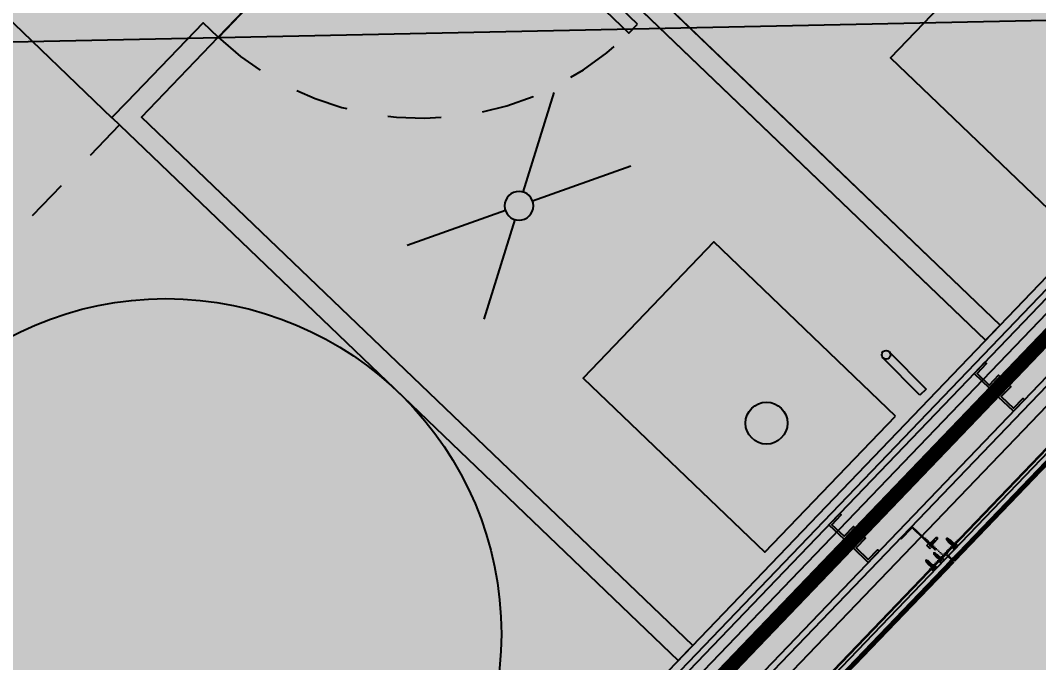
# Model space of a CAD drawing. Header units: metres. Extents: x 678805 to 1359287, y 2747329 to 5497370.
# Drawn here: x 679799.932 to 679802.36, y 2748731.468 to 2748733 of the extents above; entities that cross this region are included whole.
import ezdxf

# ---------------------------------------------------------------- set-up
doc = ezdxf.new("R2010")
doc.units = ezdxf.units.M
for name, pattern in [('XREF_MON_BUILDINGS$0$DASHED2', [9.524999999999999, 6.35, -3.175]), ('XREF_MON_BUILDINGS$0$Hidden', [0.004, 0.002, -0.002]), ('XREF_MON_BUILDINGS$0$RAYITAS500', [0.2, 0.1, -0.1])]:
    doc.linetypes.add(name, pattern=pattern)
for name, color, linetype in [('00_XREF_MON_HSC_PAVEMENT', 7, 'Continuous'), ('00_XREF_TWQ_BUILDINGS', 7, 'Continuous'), ('XREF_MON_BUILDINGS$0$00-Modulos DEFINIDOS', 7, 'Continuous'), ('XREF_MON_BUILDINGS$0$00-Modulos ROOFS', 2, 'Continuous'), ('XREF_MON_BUILDINGS$0$02-L-01_Structure t2', 7, 'Continuous'), ('XREF_MON_BUILDINGS$0$02-L-01_Struture aux', 4, 'Continuous'), ('XREF_MON_BUILDINGS$0$02-L-06_Doors & Windows', 6, 'Continuous'), ('XREF_MON_BUILDINGS$0$02-L-10-ADA requirements', 253, 'Continuous'), ('XREF_MON_BUILDINGS$0$02-L-Insulation', 252, 'Continuous'), ('XREF_MON_BUILDINGS$0$02-L-INT Panel', 5, 'Continuous'), ('XREF_MON_BUILDINGS$0$02-L-panel', 5, 'Continuous'), ('XREF_MON_BUILDINGS$0$02-L-panel lines', 7, 'Continuous'), ('XREF_MON_BUILDINGS$0$02-L-Projection 2', 8, 'Continuous'), ('XREF_MON_BUILDINGS$0$02_L_Furniture', 7, 'Continuous')]:
    doc.layers.add(name, color=color, linetype=linetype)
doc.layers.add('XREF_MON_BUILDINGS$0$0-WIPEOUTS', color=7, linetype='Continuous', true_color=0xffffff)
doc.layers.add('XREF_MON_BUILDINGS$0$02-L-06_Walls HATCH 01', color=9, linetype='Continuous', true_color=0x808080)
doc.layers.add('XREF_MON_BUILDINGS$0$00-AUX STRUCTURE', color=3, linetype='Continuous', plot=False)
doc.layers.add('XREF_MON_BUILDINGS$0$00_AUX', color=3, linetype='Continuous', plot=False)
for name, color, linetype, lineweight in [('XREF_MON_BUILDINGS$0$02-H-251', 251, 'Continuous', 0), ('XREF_MON_BUILDINGS$0$02-H-254', 254, 'Continuous', 0), ('XREF_MON_BUILDINGS$0$02-L-01_Structure L', 7, 'Continuous', 5), ('XREF_MON_BUILDINGS$0$02-L-01_Structure T', 8, 'Continuous', 5)]:
    doc.layers.add(name, color=color, linetype=linetype, lineweight=lineweight)
doc.layers.add('XREF_MON_BUILDINGS$0$02-KH-01 Water_Toilets', color=7, linetype='Continuous', lineweight=30, true_color=0x3877ff)
doc.layers.add('XREF_MON_HSC_PAVEMENT$0$03-TR-Pavement_06_Concrete Slab in situ', color=7, linetype='Continuous', lineweight=9, true_color=0xf7f7f7)
doc.layers.get('XREF_MON_BUILDINGS$0$02-KH-01 Water_Toilets').off()
doc.styles.add('XREF_MON_BUILDINGS$0$Standard', font='arial.ttf')
doc.linetypes.add('XREF_MON_BUILDINGS$0$BATTING', pattern='A,0.0001,-0.1,[134,ltypeshp.shx,S=0.1,R=0,X=-0.1,Y=0],-0.2,[134,ltypeshp.shx,S=0.1,R=180,X=0.1,Y=0],-0.1', length=0.4001)

# ---------------------------------------------------------------- blocks, each defined once
blk = doc.blocks.new('XREF_MON_BUILDINGS$0$modulo kiosco')
at = {"layer": 'XREF_MON_BUILDINGS$0$0-WIPEOUTS', "true_color": 0xfcfcfc}
h = blk.add_hatch(color=7, dxfattribs=at)
h.dxf.hatch_style = 1
h.paths.add_polyline_path([(119.6986085139215, -61.62058441969566), (119.6986085125245, -56.82058442011476), (124.4986085132696, -56.82058442058042), (124.4986085123383, -61.62058442132547)])
at = {"layer": 'XREF_MON_BUILDINGS$0$00-Modulos ROOFS'}
blk.add_line((119.6986085125245, -56.82058442011476), (124.4986085118726, -61.62058442248963), dxfattribs=at)
at = {"layer": 'XREF_MON_BUILDINGS$0$00-Modulos ROOFS', "lineweight": 0}
blk.add_lwpolyline([(119.6986085139215, -61.62058441969566), (119.6986085125245, -56.82058442011476), (124.4986085132696, -56.82058442058042), (124.4986085123383, -61.62058442132547)], close=True, dxfattribs=at)
at = {"layer": 'XREF_MON_BUILDINGS$0$00-Modulos ROOFS'}
blk.add_lwpolyline([(124.4986085137352, -57.12058442062698), (124.4986085132696, -56.82058442058042), (124.1986085125245, -56.82058442151174), (119.9986085128039, -56.82058442034759), (119.6986085125245, -56.82058442011476), (119.6986085125245, -57.12058442085981), (119.6986085134558, -61.32058442058042), (119.6986085139215, -61.62058441969566), (119.9986085128039, -61.62058442062698), (124.1986085125245, -61.62058442109264), (124.4986085123383, -61.62058442132547), (124.4986085128039, -61.32058442081325)], close=True, dxfattribs=at)
at = {"layer": 'XREF_MON_BUILDINGS$0$00_AUX', "color": 253, "insert": (120.5956272133626, -58.63217507931404), "char_height": 0.7999999999999997, "attachment_point": 1, "style": 'XREF_MON_BUILDINGS$0$Standard'}
blk.add_mtext_dynamic_manual_height_columns('23 m2', width=11.40284914150834, gutter_width=3.999999999999999, heights=[0], dxfattribs=at)
blk = doc.blocks.new('XREF_MON_BUILDINGS$0$AUTORROSCANTE')
at = {"layer": 'XREF_MON_BUILDINGS$0$02-L-01_Structure t2', "color": 0}
for p, q in [((-31.20000000000002, 5.629165124598842), (-26.19999999999959, 5.62916512459816)), ((-31.19999999999999, -3.410605131648481e-13), (-26.19999999999976, 0)), ((-2.365309734828713, 2.5), (-25, 2.5)), ((0, 0), (-8.999999999999972, 2.5)), ((0, 0), (-3.600692283157343, -1.09366380576239)), ((0, 0), (-2.365309734828713, 2.5)), ((0, 0), (-2.365309734828713, -2.5)), ((-31.20000000000002, -5.629165124598899), (-26.19999999999948, -5.629165124599581)), ((-2.365309734828713, -2.5), (-25, -2.5)), ((-3.600692283157343, -1.09366380576239), (-2.365309734828713, -2.5))]:
    blk.add_line(p, q, dxfattribs=at)
at = {"layer": 'XREF_MON_BUILDINGS$0$02-L-01_Structure t2', "color": 253}
for p, q in [((-25, 3.149999999999977), (-8.999999999999943, 3.150000000000034)), ((-23.47427264461649, -3.14999999999992), (-25, 2.662522019210144)), ((-21.40651940967126, -3.14999999999992), (-23.06020473028568, 3.149999999999864)), ((-19.338766174726, -3.14999999999992), (-20.99245149534045, 3.14999999999992)), ((-17.27101293978083, -3.14999999999992), (-18.92469826039516, 3.150000000000034)), ((-15.20325970483566, -3.14999999999992), (-16.85694502544993, 3.150000000000034)), ((-13.1355064698904, -3.14999999999992), (-14.78919179050473, 3.149999999999977)), ((-11.06775323494514, -3.14999999999992), (-12.72143855555953, 3.149999999999977)), ((-9, -3.14999999999992), (-10.65368532061433, 3.150000000000034)), ((-9, -3.14999999999992), (-8.999999999999972, 3.150000000000034)), ((-25, -3.149999999999977), (-9, -3.149999999999977)), ((-3.600692283157343, -1.09366380576239), (-9, -2.5))]:
    blk.add_line(p, q, dxfattribs=at)
at = {"layer": 'XREF_MON_BUILDINGS$0$02-L-01_Structure t2', "color": 0}
for points in [[(-31.20000000000002, 5.629165124598842), (-26.19999999999996, 5.629165124598842), (-26.19999999999996, -5.629165124599581), (-31.20000000000002, -5.629165124599581)], [(-26.19999999999951, 6.5), (-25, 6.5), (-25, -6.500000000000057), (-26.19999999999951, -6.500000000000057)]]:
    blk.add_lwpolyline(points, close=True, dxfattribs=at)
for centre, start, end in [((-26.98608579049073, 2.367525475711773), 129.2840388374925, 214.1828116507075), ((-26.98608579049073, -2.366719793068796), 145.8304296466695, 230.7332658614822)]:
    blk.add_arc(centre, 4.213914209509284, start, end, dxfattribs=at)
blk = doc.blocks.new('XREF_MON_BUILDINGS$0$ULMA_Montante VV')
at = {"layer": 'XREF_MON_BUILDINGS$0$02-H-251', "ltscale": 125}
h = blk.add_hatch(dxfattribs=at)
h.set_pattern_fill('ANSI31', color=256, scale=0.001, angle=450, style=0)
h.set_pattern_definition([(134.9999999999999, (-0.05125000000043656, -0.00250000000005457), (-0.002245064030267289, -0.002245064030267287), [])])
edge = h.paths.add_edge_path()
edge.add_line((-0.05095000000073924, -0.00250000000005457), (0.04844999999841093, -0.00250000000005457))
edge.add_arc((0.04844999999841093, -0.002200000000129876), 0.0003, 270, 360)
edge.add_line((0.04874999999992724, -0.002200000000129876), (0.04874999999992724, -0.0003000000001520675))
edge.add_arc((0.04844999999841093, -0.0003000000001520675), 0.0003, 0, 90)
edge.add_line((0.04844999999841093, 0), (0, 0))
edge.add_line((0, 0), (0, 0.05719999999996617))
edge.add_arc((-0.0003000000015163096, 0.05719999999996617), 0.0003, 0, 90)
edge.add_line((-0.0003000000015163096, 0.05749999999989086), (-0.002200000000811997, 0.05749999999989086))
edge.add_arc((-0.002200000000811997, 0.05719999999996617), 0.0003, 90, 180)
edge.add_line((-0.002500000000509317, 0.05719999999996617), (-0.002500000000509317, 0))
edge.add_line((-0.002500000000509317, 0), (-0.05095000000073924, 0))
edge.add_arc((-0.05095000000073924, -0.0003000000001520675), 0.0003, 90, 180)
edge.add_line((-0.05125000000043656, -0.0003000000001520675), (-0.05125000000043656, -0.002200000000129876))
edge.add_arc((-0.05095000000073924, -0.002200000000129876), 0.0003, 180, 270)
blk = doc.blocks.new('XREF_MON_BUILDINGS$0$ULMA_Autotaladrante')
at = {"layer": 'XREF_MON_BUILDINGS$0$02-L-01_Structure T', "color": 252}
for p, q in [((-0.02500000000509317, 2.273736754432321e-13), (-0.02263469026956955, 0.00250000000005457)), ((-0.02500000000509317, 2.273736754432321e-13), (-0.01600000000325963, 0.00250000000005457)), ((-0.02500000000509317, 2.273736754432321e-13), (-0.02263469026956955, -0.002499999999599822)), ((-0.02500000000509317, 2.273736754432321e-13), (-0.02139930772136722, -0.001093663805477263)), ((-0.02263469026956955, 0.00250000000005457), (0, 0.00250000000005457)), ((0, 0.003150000000232467), (-0.01600000000325963, 0.003150000000232467)), ((-0.01600000000325963, -0.003149999999777719), (-0.01600000000325963, 0.003150000000232467)), ((-0.01600000000325963, -0.003149999999777719), (-0.01434631468237058, 0.003150000000232467)), ((-0.01393224676803584, -0.003149999999777719), (-0.01227856144714679, 0.003150000000232467)), ((-0.0118644935323573, -0.003149999999777719), (-0.01021080821146825, 0.003150000000232467)), ((-0.00979674029713351, -0.003149999999777719), (-0.008143054976244457, 0.003150000000232467)), ((-0.00772898706190972, -0.003149999999777719), (-0.006075301741020667, 0.003150000000232467)), ((-0.005661233826231182, -0.003149999999777719), (-0.004007548505342129, 0.003150000000232467)), ((-0.003593480591007392, -0.003149999999777719), (-0.001939795270118339, 0.003150000000232467)), ((-0.001525727355783602, -0.003149999999777719), (0, 0.002662522019363678)), ((0.006200000001172157, 0.005629165124673818), (0.001200000000153523, 0.005629165124673818)), ((0.006200000001172157, 2.273736754432321e-13), (0.001200000000153523, 2.273736754432321e-13)), ((-0.02139930772136722, -0.001093663805477263), (-0.02263469026956955, -0.002499999999599822)), ((-0.02263469026956955, -0.002499999999599822), (0, -0.002499999999599822)), ((-0.02139930772136722, -0.001093663805477263), (-0.01600000000325963, -0.002499999999599822)), ((0, -0.003149999999777719), (-0.01600000000325963, -0.003149999999777719)), ((0.006200000001172157, -0.005629165124219071), (0.001200000000153523, -0.005629165124219071))]:
    blk.add_line(p, q, dxfattribs=at)
for points in [[(0.001200000000153523, 0.006499999999959982), (0, 0.006499999999959982), (0, -0.006499999999732609), (0.001200000000153523, -0.006499999999732609)], [(0.006200000001172157, 0.005629165124673818), (0.001200000000153523, 0.005629165124673818), (0.001200000000153523, -0.005629165124219071), (0.006200000001172157, -0.005629165124219071)]]:
    blk.add_lwpolyline(points, close=True, dxfattribs=at)
for centre, start, end in [((0.001986085791031655, 0.002367525475847287), 325.8171883654993, 50.71596115511253), ((0.001986085791031655, -0.002366719792689764), 309.2667341381091, 34.16957033823044)]:
    blk.add_arc(centre, 0.004213914210367771, start, end, dxfattribs=at)
blk = doc.blocks.new('XREF_MON_BUILDINGS$0$ULMA_Escuadra40x80_Seccion')
at = {"layer": 'XREF_MON_BUILDINGS$0$02-H-251', "ltscale": 125}
h = blk.add_hatch(dxfattribs=at)
h.set_pattern_fill('ANSI31', color=256, scale=0.001, angle=360, style=0)
h.set_pattern_definition([(45, (0, 0), (-0.002245064030267288, 0.002245064030267289), [])])
h.paths.add_polyline_path([(0, 0.0799999999994725), (0.002999999989697244, 0.0799999999994725), (0.002999999989697244, 0.002999999999701686), (0.03999999999359716, 0.002999999999701686), (0.03999999999359716, 0), (0, 0)])
at = {"layer": 'XREF_MON_BUILDINGS$0$02-L-01_Structure L', "linetype": 'Continuous'}
blk.add_lwpolyline([(0, 0.0799999999994725), (0.002999999989697244, 0.0799999999994725), (0.002999999989697244, 0.002999999999701686), (0.03999999999359716, 0.002999999999701686), (0.03999999999359716, 0), (0, 0)], close=True, dxfattribs=at)
blk = doc.blocks.new('XREF_MON_BUILDINGS$0$Door 70cm')
at = {"layer": 'XREF_MON_BUILDINGS$0$02-L-06_Doors & Windows', "linetype": 'Continuous'}
blk.add_lwpolyline([(-150.6701453510832, -157.4291121601533), (-150.6701453510832, -158.1291121601533), (-150.6401453510832, -158.1291121601533), (-150.6401453510832, -157.4291121601533), (-150.6701453510832, -157.4291121601533)], dxfattribs=at)
at = {"layer": 'XREF_MON_BUILDINGS$0$02-L-06_Doors & Windows', "color": 8, "linetype": 'Continuous'}
blk.add_lwpolyline([(-150.6401453510832, -158.1291121601533), (-149.9551453510832, -158.1291121601533)], dxfattribs=at)
at = {"layer": 'XREF_MON_BUILDINGS$0$02-L-Projection 2', "linetype": 'XREF_MON_BUILDINGS$0$DASHED2', "ltscale": 0.02}
blk.add_arc((-150.6595386816637, -158.1333921167722), 0.7044063331592858, 0.3481299756714386, 88.42236453440704, dxfattribs=at)
blk = doc.blocks.new('XREF_MON_BUILDINGS$0$desague')
at = {"linetype": 'Continuous'}
for p, q in [((-0.04090263425324991, 0.02045131712662318), (-0.3371916059736151, 0.1685958029868022)), ((0.04090263425324991, 0.02045131712662318), (0.3371916059736151, 0.1685958029868022)), ((-0.04090263425324991, -0.02045131712662318), (-0.3371916059736151, -0.1685958029868022)), ((0.04090263425324991, -0.02045131712662318), (0.3371916059736151, -0.1685958029868022))]:
    blk.add_line(p, q, dxfattribs=at)
blk.add_circle((0, 0), 0.04573053532453741, dxfattribs=at)
blk = doc.blocks.new('XREF_MON_BUILDINGS$0$A$C56BF4A3E')
at = {"layer": 'XREF_MON_BUILDINGS$0$02-H-251', "linetype": 'XREF_MON_BUILDINGS$0$Hidden', "ltscale": 125}
h = blk.add_hatch(dxfattribs=at)
h.set_pattern_fill('ANSI31', color=256, scale=0.001, angle=360, style=0)
h.set_pattern_definition([(45, (-248.9190308536063, -172.1081610942427), (-0.002245064030267288, 0.002245064030267289), [])])
edge = h.paths.add_edge_path()
edge.add_line((7.807799074164368, 0.0269813749317791), (7.809799074164321, 0.0269813749317791))
edge.add_line((7.809799074164321, 0.0269813749317791), (7.816670568796471, 0.02673596440934034))
edge.add_line((7.816670568796471, 0.02673596440934034), (7.817549401815459, 0.02579188096103735))
edge.add_arc((7.817768986389101, 0.02599628892301098), 0.0003, 222.95, 312.9500000000114)
edge.add_line((7.817973394351302, 0.02577670434936863), (7.818917664320143, 0.02665571099794306))
edge.add_line((7.818917664320143, 0.02665571099794306), (7.820667982855557, 0.02659319962083373))
edge.add_line((7.820667982855557, 0.02659319962083373), (7.821546851898038, 0.02564907747444067))
edge.add_arc((7.821766436471908, 0.0258534854373238), 0.0003, 222.9500000000149, 312.9500000000114)
edge.add_line((7.821970844434109, 0.02563390086368145), (7.822915153107406, 0.02651294354097899))
edge.add_line((7.822915153107406, 0.02651294354097899), (7.835870457225301, 0.02605025410764483))
edge.add_arc((7.835799074164388, 0.02405152839935454), 0.002, 360, 447.95459151111373, ccw=False)
edge.add_line((7.837799074164341, 0.02405152839935454), (7.837799074164341, 0.01732217391952418))
edge.add_line((7.837799074164341, 0.01732217391952418), (7.837799074164341, 0.00798137493154627))
edge.add_line((7.837799074164341, 0.00798137493154627), (7.832649074164383, 0.00798137493154627))
edge.add_line((7.832649074164383, 0.00798137493154627), (7.832649074164383, 0.006981374931342543))
edge.add_line((7.832649074164383, 0.006981374931342543), (7.837966468006844, 0.006981374931342543))
edge.add_arc((7.837966468006844, 0.006681374931645223), 0.0003, 29.99999999999568, 90, ccw=False)
edge.add_line((7.838226275628049, 0.006831374931493883), (7.839889266543114, 0.003950990174303115))
edge.add_arc((7.840149074164319, 0.004100990174151775), 0.0003, 210.0000000000145, 389.9999999999957)
edge.add_line((7.840408881785525, 0.004250990174000435), (7.839092301031688, 0.006531374931796563))
edge.add_arc((7.839352108652893, 0.006681374931645223), 0.0003, 90, 209.9999999999957, ccw=False)
edge.add_line((7.839352108652893, 0.006981374931342543), (7.84709907416428, 0.006981374931342543))
edge.add_line((7.84709907416428, 0.006981374931342543), (7.84709907416428, 0.00798137493154627))
edge.add_line((7.84709907416428, 0.00798137493154627), (7.841099074164422, 0.00798137493154627))
edge.add_line((7.841099074164422, 0.00798137493154627), (7.841099074164422, 0.009731374931902792))
edge.add_arc((7.840849074164371, 0.009731374931902792), 0.0002500000000000272, 360, 540)
edge.add_line((7.84059907416432, 0.009731374931902792), (7.84059907416432, 0.00798137493154627))
edge.add_line((7.84059907416432, 0.00798137493154627), (7.839599074164344, 0.00798137493154627))
edge.add_line((7.839599074164344, 0.00798137493154627), (7.839599074164344, 0.02422579777328338))
edge.add_arc((7.841599074164296, 0.02422579777328338), 0.002, 97.44741685019778, 180, ccw=False)
edge.add_line((7.841339841684803, 0.0262089262413383), (7.847249074164356, 0.0269813749317791))
edge.add_line((7.847249074164356, 0.0269813749317791), (7.847249074164356, 0.02878137493178201))
edge.add_line((7.847249074164356, 0.02878137493178201), (7.807799074164368, 0.02878137493178201))
edge.add_line((7.807799074164368, 0.02878137493178201), (7.807799074164368, 0.0269813749317791))
at = {"layer": 'XREF_MON_BUILDINGS$0$02-H-254', "ltscale": 125}
h = blk.add_hatch(dxfattribs=at)
h.set_pattern_fill('ANSI31', color=256, scale=0.0005, style=0)
h.set_pattern_definition([(45, (-249.661789068142, -171.9808575449287), (-0.001122532015133644, 0.001122532015133644), [])])
h.paths.add_polyline_path([(7.241299074183896, 8.775763254931235e-05), (7.836168537639633, 8.775763254931235e-05), (7.836168537639633, 0.0050199457986011), (7.241299074183896, 0.00501821766063415)])
h = blk.add_hatch(dxfattribs=at)
h.set_pattern_fill('ANSI31', color=256, scale=0.0005, style=0)
h.set_pattern_definition([(45, (-249.0617890681419, -171.9808575449287), (-0.001122532015133644, 0.001122532015133644), [])])
h.paths.add_polyline_path([(7.841299074183897, 8.775763254931235e-05), (8.436168537639634, 8.775763254931235e-05), (8.436168537639634, 0.0050199457986011), (7.841299074183897, 0.00501821766063415)])
at = {"layer": 'XREF_MON_BUILDINGS$0$02-L-06_Walls HATCH 01', "linetype": 'Continuous'}
h = blk.add_hatch(color=256, dxfattribs=at)
h.dxf.hatch_style = 1
h.paths.add_polyline_path([(7.213134532135701, 0.3113524632593645), (7.26313453206949, 0.3113524632593645), (7.263114783202827, 2.132220932002024), (7.526841271569811, 2.132245620741852), (7.526859725314637, 2.182294998736406), (7.26309373126492, 2.182270309641108), (7.213114783413229, 2.182319364917571)])
h = blk.add_hatch(color=256, dxfattribs=at)
h.dxf.hatch_style = 1
h.paths.add_polyline_path([(8.321869717666846, 0.3113524632593645), (8.271869717733058, 0.3113524632593645), (8.27188946659972, 2.132220932002024), (8.271859460270981, 2.132247045100822), (8.271841006526152, 2.182296423095377), (8.27191051853763, 2.182270309641108), (8.321889466389319, 2.182319364917571)])
h = blk.add_hatch(color=256, dxfattribs=at)
h.dxf.hatch_style = 1
h.paths.add_polyline_path([(8.271869717733058, 0.3113524632593645), (8.321869717666846, 0.3113524632593645), (8.321849968800183, 2.132220932002024), (8.321879975131559, 2.132247294692728), (8.321898428876388, 2.182296672687283), (8.321828916862273, 2.182270309641108), (8.271849969010585, 2.182319364917571)])
at = {"linetype": 'Continuous'}
for p, q in [((8.069019543995324, 0.3336681201963988), (8.072216881901781, 0.4590769849317402)), ((8.092962731119284, 0.4585480630708757), (8.08976539321283, 0.3331391983355343)), ((8.08976539321283, 0.3331391983355343), (8.069019543995324, 0.3336681201963988))]:
    blk.add_line(p, q, dxfattribs=at)
blk.add_circle((8.082589806510532, 0.458812524001308), 0.01037629531781798, dxfattribs=at)
at = {"layer": 'XREF_MON_BUILDINGS$0$00-AUX STRUCTURE', "linetype": 'Continuous', "const_width": 0.03}
blk.add_lwpolyline([(5.110634532114357, 0.2113524632619566), (9.35863453211795, 0.2113524632619566)], dxfattribs=at)
at = {"layer": 'XREF_MON_BUILDINGS$0$02-L-01_Struture aux', "linetype": 'Continuous'}
for p, q in [((5.110634532114357, 0.2263524632682774), (9.35063453211794, 0.2263524632641776)), ((5.110634532114357, 0.1963524632556286), (9.35063453211794, 0.1963524632515288))]:
    blk.add_line(p, q, dxfattribs=at)
at = {"layer": 'XREF_MON_BUILDINGS$0$02-L-01_Struture aux'}
for p, q in [((9.606410899122924, 0.02878126135213321), (4.864218063045374, 0.02878137223468613)), ((4.864218062999779, 0.02683137493374943), (9.606410899122924, 0.02683137493374943))]:
    blk.add_line(p, q, dxfattribs=at)
at = {"layer": 'XREF_MON_BUILDINGS$0$02-L-01_Struture aux', "linetype": 'XREF_MON_BUILDINGS$0$Hidden'}
for p, q in [((7.807799074164368, 0.02878137493178201), (7.807799074164368, 0.0269813749317791)), ((7.807799074164368, 0.02878137493178201), (7.847249074164356, 0.02878137493178201)), ((7.807799074164368, 0.0269813749317791), (7.809799074164321, 0.0269813749317791)), ((7.809049074164395, 0.0269813749317791), (7.809799074164321, 0.0269813749317791)), ((7.816670568796471, 0.02673596440934034), (7.809799074164321, 0.0269813749317791)), ((7.817549401815459, 0.02579188096103735), (7.816670568796471, 0.02673596440934034)), ((7.817973394351302, 0.02577670434936863), (7.818917664320143, 0.02665571099794306)), ((7.820667982855557, 0.02659319962083373), (7.818917664320143, 0.02665571099794306)), ((7.821546851898038, 0.02564907747444067), (7.820667982855557, 0.02659319962083373)), ((7.821970844434109, 0.02563390086368145), (7.822915153107406, 0.02651294354097899)), ((7.835870457225301, 0.02605025410764483), (7.822915153107406, 0.02651294354097899)), ((7.841339841684803, 0.0262089262413383), (7.847249074164356, 0.0269813749317791)), ((7.847249074164356, 0.02878137493178201), (7.847249074164356, 0.0269813749317791)), ((7.832649074164383, 0.00798137493154627), (7.837799074164341, 0.00798137493154627)), ((7.832649074164383, 0.00798137493154627), (7.832649074164383, 0.006981374931342543)), ((7.832649074164383, 0.006981374931342543), (7.837966468006844, 0.006981374931342543)), ((7.837799074164341, 0.02405152839935454), (7.837799074164341, 0.01732217391952418)), ((7.837799074164341, 0.01732217391952418), (7.837799074164341, 0.00798137493154627)), ((7.839889266543114, 0.003950990174303115), (7.838226275628049, 0.006831374931493883)), ((7.840408881785525, 0.004250990174000435), (7.839092301031688, 0.006531374931796563)), ((7.839352108652893, 0.006981374931342543), (7.84709907416428, 0.006981374931342543)), ((7.839599074164344, 0.02422579777328338), (7.839599074164344, 0.00798137493154627)), ((7.839599074164344, 0.00798137493154627), (7.840799074164327, 0.00798137493154627)), ((7.840799074164327, 0.009731374931902792), (7.840799074164327, 0.00798137493154627)), ((7.841299074164372, 0.009731374931902792), (7.841299074164429, 0.00798137493154627)), ((7.841299074164429, 0.00798137493154627), (7.84709907416428, 0.00798137493154627)), ((7.84709907416428, 0.00798137493154627), (7.84709907416428, 0.006981374931342543))]:
    blk.add_line(p, q, dxfattribs=at)
at = {"layer": 'XREF_MON_BUILDINGS$0$02-L-01_Struture aux', "linetype": 'Continuous'}
for points in [[(7.73310068939421, 0.2763524632515129), (7.695634532103131, 0.2763524632578509), (7.695634532103131, 0.2263524632578395), (7.73310068939421, 0.226352463257868), (7.73310068939421, 0.2313524632578634), (7.700634532103155, 0.231352463257835), (7.700634532103155, 0.2713524632570028), (7.733100689401827, 0.2713524632515174), (7.733100689401827, 0.2763524632515129)], [(8.23310068939421, 0.2763524632515129), (8.195634532103131, 0.2763524632578509), (8.195634532103131, 0.2263524632578395), (8.23310068939421, 0.226352463257868), (8.23310068939421, 0.2313524632578634), (8.200634532103155, 0.231352463257835), (8.200634532103155, 0.2713524632570028), (8.233100689401827, 0.2713524632515174), (8.233100689401827, 0.2763524632515129)], [(7.73310068939421, 0.1463524632641935), (7.695634532103131, 0.1463524632578554), (7.695634532103131, 0.1963524632578668), (7.73310068939421, 0.1963524632578384), (7.73310068939421, 0.1913524632578429), (7.700634532103155, 0.1913524632578714), (7.700634532103155, 0.1513524632587036), (7.733100689401827, 0.1513524632641889), (7.733100689401827, 0.1463524632641935)], [(8.23310068939421, 0.1463524632641935), (8.195634532103131, 0.1463524632578554), (8.195634532103131, 0.1963524632578668), (8.23310068939421, 0.1963524632578384), (8.23310068939421, 0.1913524632578429), (8.200634532103155, 0.1913524632578714), (8.200634532103155, 0.1513524632587036), (8.233100689401827, 0.1513524632641889), (8.233100689401827, 0.1463524632641935)]]:
    blk.add_lwpolyline(points, dxfattribs=at)
at = {"layer": 'XREF_MON_BUILDINGS$0$02-L-01_Struture aux'}
for points in [[(9.606410899122924, 0.006936668091238829), (4.864217982283829, 0.006936667175349243)], [(4.864218062552606, 0.007706819045150581), (9.606410899122924, 0.007706819961040168)]]:
    blk.add_lwpolyline(points, dxfattribs=at)
at = {"layer": 'XREF_MON_BUILDINGS$0$02-L-01_Struture aux', "linetype": 'XREF_MON_BUILDINGS$0$Hidden'}
for centre, radius, start, end in [((7.817768986389101, 0.02599628892301098), 0.0003, 222.9499999742432, 312.950000006033), ((7.821766436471908, 0.0258534854373238), 0.0003, 222.9500000717971, 312.950000006033), ((7.835799074164388, 0.02405152839935454), 0.002, 0, 87.95459151390347), ((7.841599074164296, 0.02422579777328338), 0.002, 97.44741685044744, 180), ((7.837966468006844, 0.006681374931645223), 0.0003, 29.99999996828956, 90), ((7.839352108652893, 0.006681374931645223), 0.0003, 90, 209.9999999682886), ((7.840149074164319, 0.004100990174151775), 0.0003, 209.9999999682886, 29.99999996828956), ((7.841049074164378, 0.009731374931902792), 0.0002500000000000272, 0, 180)]:
    blk.add_arc(centre, radius, start, end, dxfattribs=at)
at = {"layer": 'XREF_MON_BUILDINGS$0$02-L-10-ADA requirements', "linetype": 'Continuous'}
blk.add_circle((6.41312584072173, 1.236819844025593), 0.8, dxfattribs=at)
at = {"layer": 'XREF_MON_BUILDINGS$0$02-L-Insulation', "linetype": 'XREF_MON_BUILDINGS$0$BATTING', "ltscale": 0.04}
blk.add_line((5.110634532114357, 0.2513524632609325), (9.345634532117916, 0.2513524632568327), dxfattribs=at)
at = {"layer": 'XREF_MON_BUILDINGS$0$02-L-Insulation', "linetype": 'XREF_MON_BUILDINGS$0$BATTING', "ltscale": 0.08}
blk.add_line((5.110634532114307, 0.09798582951128054), (9.544001165870586, 0.09798582950495671), dxfattribs=at)
at = {"layer": 'XREF_MON_BUILDINGS$0$02-L-INT Panel', "linetype": 'Continuous'}
for p, q in [((5.110634532114357, 0.2913524632619513), (9.350634532121067, 0.2913524632578515)), ((5.130634532114353, 0.3113524632619331), (9.330634532121064, 0.3113524632578688)), ((5.110634532114357, 0.2763524632638124), (9.35063453211794, 0.2763524632597125)), ((5.110634532114357, 0.1463524632619553), (9.35063453211794, 0.1463524632578554)), ((5.110634532114357, 0.1313524632638661), (9.35063453211794, 0.1313524632578194))]:
    blk.add_line(p, q, dxfattribs=at)
at = {"layer": 'XREF_MON_BUILDINGS$0$02-L-panel'}
blk.add_line((5.437698540379646, 0.00500949198815448), (9.61477983187405, 0.005021626705428162), dxfattribs=at)
for points in [[(7.836168537639633, 0.00501859720682063), (7.836168537639633, 8.775763254931235e-05), (7.241299074183896, 8.775763254931235e-05), (7.241299074183896, 0.005013243329308636), (7.665971476993281, 0.005019451364070449)], [(8.436168537639634, 0.00501859720682063), (8.436168537639634, 8.775763254931235e-05), (7.841299074183897, 8.775763254931235e-05), (7.841299074183897, 0.005013243329308636), (8.265971476993283, 0.005019451364070449)]]:
    blk.add_lwpolyline(points, dxfattribs=at)
at = {"layer": 'XREF_MON_BUILDINGS$0$02-L-panel', "ltscale": 125}
blk.add_lwpolyline([(7.841299074183897, 0.005013243329308636), (7.841299074183897, 8.775763254931235e-05)], dxfattribs=at)
at = {"layer": 'XREF_MON_BUILDINGS$0$02-L-panel lines', "linetype": 'XREF_MON_BUILDINGS$0$RAYITAS500'}
for p, q in [((9.066171466439886, 2.182220182709766), (7.526869454994277, 2.18126112381599)), ((6.313114783413123, 2.157220923691828), (7.21311531212115, 2.157230423517536)), ((7.526811846722214, 2.131592725660408), (8.271870569224983, 2.131535353910547))]:
    blk.add_line(p, q, dxfattribs=at)
at = {"layer": 'XREF_MON_BUILDINGS$0$02-L-panel lines'}
for points in [[(7.263114783348346, 2.182220916038755), (7.263114783348346, 2.182319364917571), (7.213114783414557, 2.182319364917571), (7.213134532135701, 0.3113524632593645), (7.26313453206949, 0.3113524632593645), (7.263114783202827, 2.132220932002024), (7.526830744479238, 2.132270317543412), (7.526870252405214, 2.182270301934846), (7.263114783348346, 2.182319687840941)], [(8.271889466454201, 2.182220916038755), (8.271889466454201, 2.182319364917571), (8.32188946638799, 2.182319364917571), (8.321869717666846, 0.3113524632593645), (8.271869717733058, 0.3113524632593645), (8.27188946659972, 2.132220932002024), (8.271869987361555, 2.132271741902382), (8.271830479435579, 2.182271726293816), (8.271889466454201, 2.182319687840941)], [(8.321849968945703, 2.182220916038755), (8.321849968945703, 2.182319364917571), (8.271849969011914, 2.182319364917571), (8.271869717733058, 0.3113524632593645), (8.321869717666846, 0.3113524632593645), (8.321849968800183, 2.132220932002024), (8.321869448040985, 2.132271991494289), (8.321908955966961, 2.182271975885723), (8.321849968945703, 2.182319687840941)]]:
    blk.add_lwpolyline(points, dxfattribs=at)
at = {"layer": 'XREF_MON_BUILDINGS$0$02_L_Furniture', "linetype": 'Continuous'}
blk.add_line((7.213114783411402, 3.082319364917577), (7.212946268097635, 2.182329081456899), dxfattribs=at)
at = {"layer": 'XREF_MON_BUILDINGS$0$02_L_Furniture'}
for points in [[(7.992356558055048, 0.3415540831686598), (7.992356558055048, 0.9415540831686541), (7.542356558055053, 0.9415540831686542), (7.542356558055051, 0.3415540831686598)], [(9.051091743527865, 0.3415655660518943), (9.051091743527865, 0.9415655660518886), (8.601091743527869, 0.9415655660518887), (8.601091743527867, 0.3415655660518943)]]:
    blk.add_lwpolyline(points, close=True, dxfattribs=at)
blk.add_circle((7.76750723266532, 0.551554409456287), 0.05, dxfattribs=at)
at = {"linetype": 'Continuous', "xscale": -0.7500000000000021, "yscale": 0.7500000000000021, "zscale": 0.7500000000000021, "rotation": 180}
blk.add_blockref('XREF_MON_BUILDINGS$0$desague', (7.733209331171915, 1.336200292962559), dxfattribs=at)
at = {"layer": 'XREF_MON_BUILDINGS$0$02-L-01_Struture aux'}
for name, p, rotation in [('XREF_MON_BUILDINGS$0$ULMA_Escuadra40x80_Seccion', (7.8304494460771, 0.1313524632609813), 180), ('XREF_MON_BUILDINGS$0$ULMA_Autotaladrante', (7.827449446089222, 0.06861586776807371), 180.0094821091939), ('XREF_MON_BUILDINGS$0$ULMA_Autotaladrante', (7.820181755774204, 0.02540869406936963), 270.0047410520664)]:
    blk.add_blockref(name, p, dxfattribs=dict(at, rotation=rotation))
blk.add_blockref('XREF_MON_BUILDINGS$0$ULMA_Montante VV', (7.832949446077894, 0.03128137493192185), dxfattribs=at)
at = {"layer": 'XREF_MON_BUILDINGS$0$02-L-01_Struture aux', "xscale": -0.001000000003841706, "yscale": 0.000999999996565748, "zscale": 0.001, "rotation": 270}
for p in [(7.794553734269218, 0.05160882704595338), (7.866396780744228, 0.05173137483589585)]:
    blk.add_blockref('XREF_MON_BUILDINGS$0$AUTORROSCANTE', p, dxfattribs=at)
at = {"layer": 'XREF_MON_BUILDINGS$0$02-L-06_Doors & Windows', "linetype": 'Continuous', "rotation": 180}
blk.add_blockref('XREF_MON_BUILDINGS$0$Door 70cm', (-142.428294852641, -155.9969485999012), dxfattribs=at)
blk = doc.blocks.new('XREF_MON_BUILDINGS')
at = {"layer": 'XREF_MON_BUILDINGS$0$02-KH-01 Water_Toilets', "linetype": 'Continuous', "rotation": 46.19281885751325}
blk.add_blockref('XREF_MON_BUILDINGS$0$modulo kiosco', (679672.7383288149, 2748685.830044908), dxfattribs=at)
at = {"layer": 'XREF_MON_BUILDINGS$0$00-Modulos DEFINIDOS', "rotation": 46.19281888744088}
blk.add_blockref('XREF_MON_BUILDINGS$0$A$C56BF4A3E', (679796.732175735, 2748726.052066282), dxfattribs=at)
blk = doc.blocks.new('XREF_MON_HSC_PAVEMENT')
at = {"layer": 'XREF_MON_HSC_PAVEMENT$0$03-TR-Pavement_06_Concrete Slab in situ', "linetype": 'Continuous'}
h = blk.add_hatch(color=256, dxfattribs=at)
h.dxf.hatch_style = 1
h.paths.add_polyline_path([(679804.7077948553, 2748731.756308476), (679798.2444824101, 2748737.944727983), (679788.909462892, 2748731.061581339), (679796.7322374614, 2748723.557927816)])

msp = doc.modelspace()

# ---------------------------------------------------------------- block references
at = {"layer": '00_XREF_MON_HSC_PAVEMENT'}
msp.add_blockref('XREF_MON_HSC_PAVEMENT', (0, 0), dxfattribs=at)

# ---------------------------------------------------------------- next in the draw order: block references
at = {"layer": '00_XREF_TWQ_BUILDINGS'}
msp.add_blockref('XREF_MON_BUILDINGS', (0, 0), dxfattribs=at)

# ---------------------------------------------------------------- next in the draw order: block references
msp.add_blockref('XREF_MON_BUILDINGS', (0, 0))

doc.saveas('drawing.dxf')
